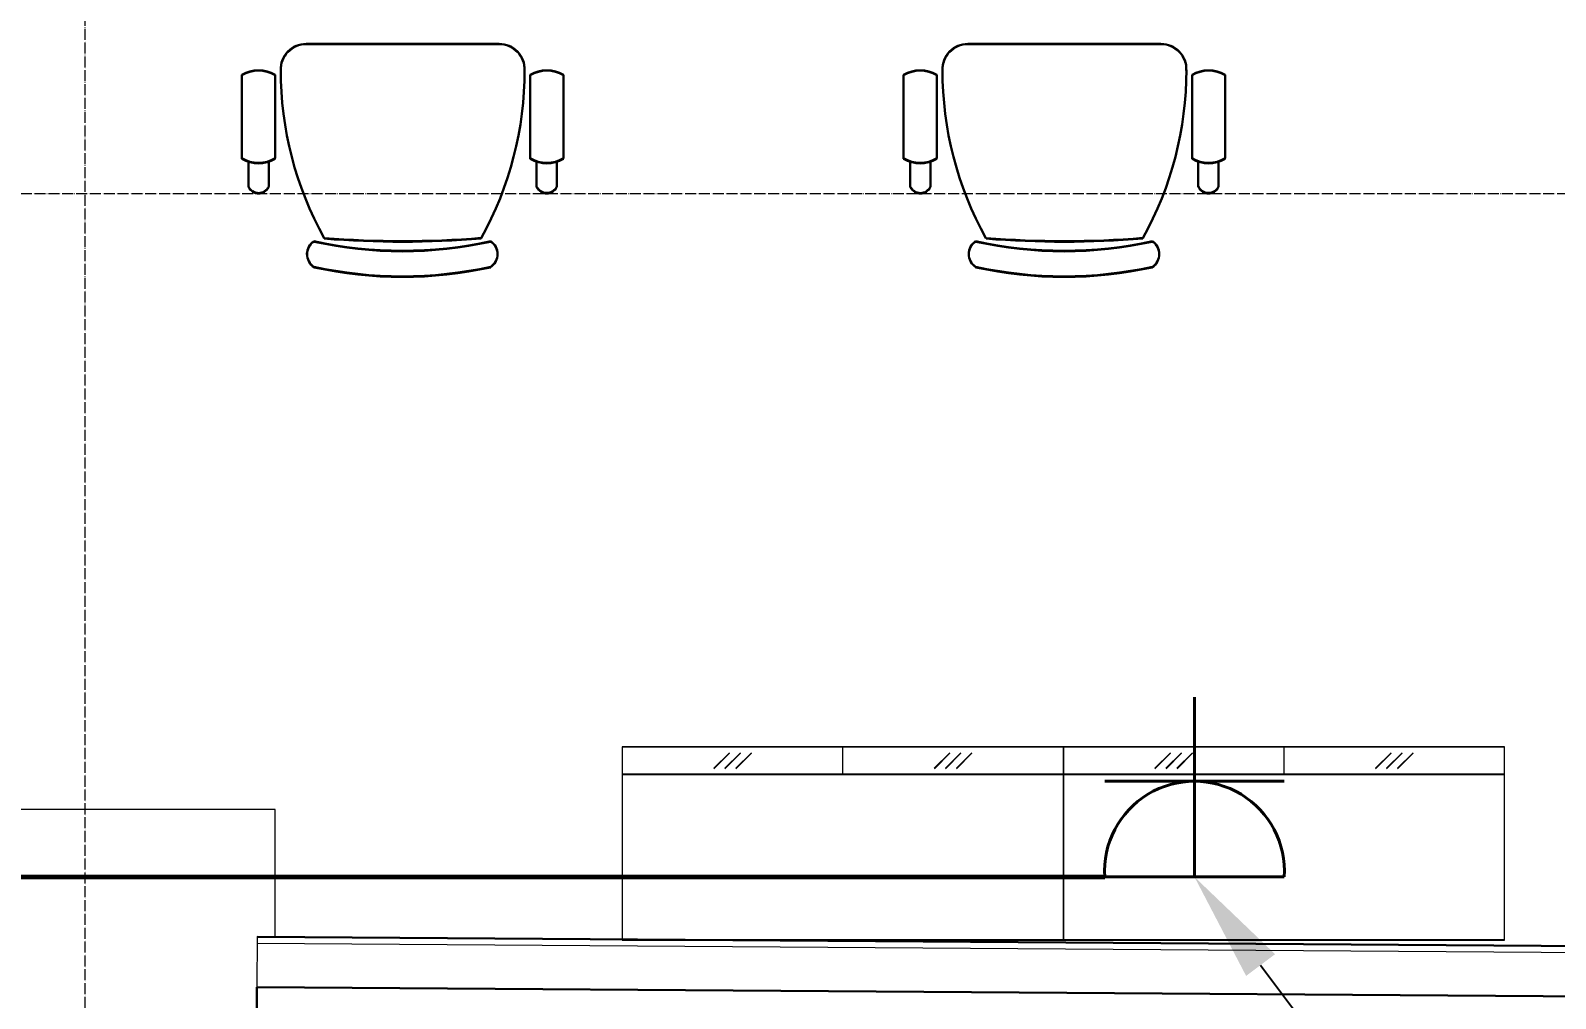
# Model space of a CAD drawing. Header units: millimetres. Extents: x -32 to 417638015, y -35 to 175284279.
# Drawn here: x 416310506 to 416313271, y 175232034 to 175233791 of the extents above; entities that cross this region are included whole.
import ezdxf
from ezdxf import colors
from ezdxf.entities.mleader import LeaderData, LeaderLine
from ezdxf.math import Vec2, Vec3

# ---------------------------------------------------------------- set-up
doc = ezdxf.new("R2010")
doc.units = ezdxf.units.MM
doc.linetypes.add('ADSK_Линия сетки', pattern=[25, 20, -2.5, 0, -2.5])
for name, color, linetype, lineweight in [('_ЭМ_гофра', 5, 'Continuous', 60), ('_ЭМ_ТХобщее_слой', 7, 'Continuous', 30), ('Оси', 253, 'Continuous', 9), ('Перекрытие', 7, 'Continuous', 18), ('Стены несущие', 7, 'Continuous', 30), ('Стены отделка', 7, 'Continuous', 30), ('Стены штриховка', 7, 'Continuous', 9), ('ТХ', 5, 'Continuous', 0), ('ШТРИХОВКА', 252, 'Continuous', 15), ('ЭМ', 5, 'Continuous', 40)]:
    doc.layers.add(name, color=color, linetype=linetype, lineweight=lineweight)
doc.layers.add('_ЭМ_Надписи', color=7, linetype='Continuous')
doc.layers.add('ЭОМ_Лотки рабочие', color=5, linetype='Continuous')
doc.styles.add('ЭОМ', font='isocpeur.ttf', dxfattribs={"width": 0.85, "height": 250})

# ---------------------------------------------------------------- blocks, each defined once
blk = doc.blocks.new('ТХ 1 этаж.')
at = {"color": 252, "linetype": 'Continuous', "true_color": 0x939598}
for p, q in [((54014.2, 700), (53664, 700)), ((55214.2, 700), (54864, 700)), ((53547.5, 492.6), (53547.5, 643.8)), ((53607.7, 492.6), (53607.7, 643.8)), ((54070.5, 492.6), (54070.5, 643.8)), ((54130.7, 492.6), (54130.7, 643.8)), ((54747.5, 492.6), (54747.5, 643.8)), ((54807.7, 492.6), (54807.7, 643.8)), ((55270.5, 492.6), (55270.5, 643.8)), ((55330.7, 492.6), (55330.7, 643.8)), ((53559.5, 441.2), (53559.5, 486.8)), ((53596.3, 441.2), (53596.2, 487)), ((54081.9, 441.2), (54081.9, 487)), ((54118.7, 441.2), (54118.7, 486.8)), ((54759.5, 441.2), (54759.5, 486.8)), ((54796.3, 441.2), (54796.2, 487)), ((55281.9, 441.2), (55281.9, 487)), ((55318.7, 441.2), (55318.7, 486.8))]:
    blk.add_line(p, q, dxfattribs=at)
for centre, radius, start, end in [((53663.4, 654.6), 45.4, 89.2519, 182.1866), ((54014.8, 654.6), 45.4, 357.8135, 90.7479), ((54863.4, 654.6), 45.4, 89.2519, 182.1866), ((55214.8, 654.6), 45.4, 357.8135, 90.7479), ((53577.6, 593.7), 58.4, 58.951, 121.0488), ((54242.5, 651.5), 624.5, 179.878, 209.1059), ((53435.7, 651.6), 624.5, 330.9068, 0.1215), ((54100.6, 593.7), 58.4, 58.951, 121.0488), ((54777.6, 593.7), 58.4, 58.951, 121.0488), ((55442.5, 651.5), 624.5, 179.878, 209.1059), ((54635.7, 651.6), 624.5, 330.9068, 0.1215), ((55300.6, 593.7), 58.4, 58.951, 121.0488), ((53577.6, 542.6), 58.4, 238.951, 301.0488), ((54100.6, 542.6), 58.4, 238.951, 301.0488), ((54777.6, 542.6), 58.4, 238.951, 301.0488), ((55300.6, 542.6), 58.4, 238.951, 301.0488), ((53577.9, 449.7), 20.2, 204.8955, 335.3354), ((54100.3, 449.8), 20.2, 204.8955, 335.3354), ((54777.9, 449.7), 20.2, 204.8955, 335.3354), ((55300.3, 449.8), 20.2, 204.8955, 335.3354), ((53693.7, 318.9), 28.1, 124.2901, 235.7096), ((53838.4, 1072.2), 747.5, 257.602, 282.3978), ((53838.4, 2104), 1761.9, 265.3938, 274.6546), ((53983, 318.9), 28.1, 304.2915, 55.7083), ((54893.7, 318.9), 28.1, 124.2901, 235.7096), ((55038.4, 1072.2), 747.5, 257.602, 282.3978), ((55038.4, 2104), 1761.9, 265.3938, 274.6546), ((55183, 318.9), 28.1, 304.2915, 55.7083), ((53838.4, 1025.7), 747.5, 257.602, 282.3978), ((55038.4, 1025.7), 747.5, 257.602, 282.3978)]:
    blk.add_arc(centre, radius, start, end, dxfattribs=at)
at = {"layer": 'ТХ', "color": 252, "true_color": 0x939598}
for p, q in [((54637.4, -625.2), (54637.4, -575.2)), ((55437.4, -625.2), (55437.4, -575.2)), ((54431.5, -586.1), (54403.3, -614.4)), ((54451.5, -586.1), (54423.3, -614.4)), ((54471.5, -586.1), (54443.3, -614.4)), ((54831.5, -586.1), (54803.3, -614.4)), ((54851.5, -586.1), (54823.3, -614.4)), ((54871.5, -586.1), (54843.3, -614.4)), ((55231.5, -586.1), (55203.3, -614.4)), ((55251.5, -586.1), (55223.3, -614.4)), ((55271.5, -586.1), (55243.3, -614.4)), ((55631.5, -586.1), (55603.3, -614.4)), ((55651.5, -586.1), (55623.3, -614.4)), ((55671.5, -586.1), (55643.3, -614.4)), ((55037.4, -625.2), (54237.4, -625.2)), ((55037.4, -625.2), (54637.4, -625.2)), ((55837.4, -625.2), (55037.4, -625.2)), ((55837.4, -625.2), (55437.4, -625.2))]:
    blk.add_line(p, q, dxfattribs=at)
for points in [[(54237.4, -925.2), (55037.4, -925.2), (55037.4, -575.2), (54237.4, -575.2)], [(55037.4, -925.2), (55837.4, -925.2), (55837.4, -575.2), (55037.4, -575.2)]]:
    blk.add_lwpolyline(points, close=True, dxfattribs=at)
blk = doc.blocks.new('1 этаж')
at = {"layer": 'Оси', "color": 8, "linetype": 'ADSK_Линия сетки'}
for p, q in [((46406.766, -4162.595), (46406.766, 44411.9)), ((-9557.528, 1983.902), (56672.201, 1983.902))]:
    blk.add_line(p, q, dxfattribs=at)
at = {"layer": 'Перекрытие', "color": 8}
for p, q in [((46751.304, 866.477), (45091.304, 866.477)), ((46751.304, 635.547), (46751.304, 866.477))]:
    blk.add_line(p, q, dxfattribs=at)
at = {"layer": 'Стены несущие', "color": 8}
for p, q in [((46717.866, 543.779), (46715.555, 213.787)), ((49337.564, 525.436), (46717.866, 543.779)), ((46717.866, 543.779), (49337.564, 525.436))]:
    blk.add_line(p, q, dxfattribs=at)
at = {"layer": 'Стены отделка', "color": 8, "lineweight": 9}
for p, q in [((46718.51, 635.777), (46717.866, 543.779)), ((46718.426, 623.777), (49353.592, 605.325)), ((49337.284, 617.44), (46718.51, 635.777))]:
    blk.add_line(p, q, dxfattribs=at)
at = {"layer": 'Стены штриховка', "color": 8}
blk.add_line((49337.29, 615.44), (46718.496, 633.777), dxfattribs=at)
at = {"layer": 'ЭОМ_Лотки рабочие'}
blk.add_blockref('ТХ 1 этаж.', (-6856.492, 1554.379), dxfattribs=at)
blk = doc.blocks.new('_ЭМ_ТХ2_1этаж')
at = {"color": 252, "linetype": 'Continuous', "true_color": 0x939598}
for p, q in [((165162.1, -68493.5), (164811.9, -68493.5)), ((166362.1, -68493.5), (166011.9, -68493.5)), ((164695.4, -68700.9), (164695.4, -68549.8)), ((164755.6, -68700.9), (164755.6, -68549.8)), ((165218.4, -68700.9), (165218.4, -68549.8)), ((165278.6, -68700.9), (165278.6, -68549.8)), ((165895.4, -68700.9), (165895.4, -68549.8)), ((165955.6, -68700.9), (165955.6, -68549.8)), ((166418.4, -68700.9), (166418.4, -68549.8)), ((166478.6, -68700.9), (166478.6, -68549.8)), ((164707.4, -68752.3), (164707.4, -68706.7)), ((164744.1, -68752.3), (164744.1, -68706.6)), ((165229.8, -68752.3), (165229.8, -68706.6)), ((165266.6, -68752.3), (165266.6, -68706.7)), ((165907.4, -68752.3), (165907.4, -68706.7)), ((165944.1, -68752.3), (165944.1, -68706.6)), ((166429.8, -68752.3), (166429.8, -68706.6)), ((166466.6, -68752.3), (166466.6, -68706.7))]:
    blk.add_line(p, q, dxfattribs=at)
for centre, radius, start, end in [((164811.3, -68538.9), 45.4, 89.2519, 182.1866), ((165162.7, -68538.9), 45.4, 357.8135, 90.7479), ((166011.3, -68538.9), 45.4, 89.2519, 182.1866), ((166362.7, -68538.9), 45.4, 357.8135, 90.7479), ((164725.5, -68599.8), 58.4, 58.951, 121.0488), ((165390.4, -68542), 624.5, 179.878, 209.1059), ((164583.6, -68542), 624.5, 330.9068, 0.1215), ((165248.5, -68599.8), 58.4, 58.951, 121.0488), ((165925.5, -68599.8), 58.4, 58.951, 121.0488), ((166590.4, -68542), 624.5, 179.878, 209.1059), ((165783.6, -68542), 624.5, 330.9068, 0.1215), ((166448.5, -68599.8), 58.4, 58.951, 121.0488), ((164725.5, -68650.9), 58.4, 238.951, 301.0488), ((165248.5, -68650.9), 58.4, 238.951, 301.0488), ((165925.5, -68650.9), 58.4, 238.951, 301.0488), ((166448.5, -68650.9), 58.4, 238.951, 301.0488), ((164725.8, -68743.8), 20.2, 204.8955, 335.3354), ((165248.2, -68743.7), 20.2, 204.8955, 335.3354), ((165925.8, -68743.8), 20.2, 204.8955, 335.3354), ((166448.2, -68743.7), 20.2, 204.8955, 335.3354), ((164841.6, -68874.6), 28.1, 124.2901, 235.7096), ((164986.3, -68121.3), 747.5, 257.602, 282.3978), ((164986.3, -67089.5), 1761.9, 265.3938, 274.6546), ((165130.9, -68874.6), 28.1, 304.2915, 55.7083), ((166041.6, -68874.6), 28.1, 124.2901, 235.7096), ((166186.3, -68121.3), 747.5, 257.602, 282.3978), ((166186.3, -67089.5), 1761.9, 265.3938, 274.6546), ((166330.9, -68874.6), 28.1, 304.2915, 55.7083), ((164986.3, -68167.8), 747.5, 257.602, 282.3978), ((166186.3, -68167.8), 747.5, 257.602, 282.3978)]:
    blk.add_arc(centre, radius, start, end, dxfattribs=at)
at = {"layer": 'ТХ', "color": 252, "true_color": 0x939598}
for p, q in [((165785.3, -69818.8), (165785.3, -69768.8)), ((166585.3, -69818.8), (166585.3, -69768.8)), ((165579.4, -69779.6), (165551.1, -69807.9)), ((165599.4, -69779.6), (165571.1, -69807.9)), ((165619.4, -69779.6), (165591.1, -69807.9)), ((165979.4, -69779.6), (165951.1, -69807.9)), ((165999.4, -69779.6), (165971.1, -69807.9)), ((166019.4, -69779.6), (165991.1, -69807.9)), ((166379.4, -69779.6), (166351.1, -69807.9)), ((166399.4, -69779.6), (166371.1, -69807.9)), ((166419.4, -69779.6), (166391.1, -69807.9)), ((166779.4, -69779.6), (166751.1, -69807.9)), ((166799.4, -69779.6), (166771.1, -69807.9)), ((166819.4, -69779.6), (166791.1, -69807.9)), ((166185.3, -69818.8), (165385.3, -69818.8)), ((166185.3, -69818.8), (165785.3, -69818.8)), ((166985.3, -69818.8), (166185.3, -69818.8)), ((166985.3, -69818.8), (166585.3, -69818.8))]:
    blk.add_line(p, q, dxfattribs=at)
for points in [[(165385.3, -70118.8), (166185.3, -70118.8), (166185.3, -69768.8), (165385.3, -69768.8)], [(166185.3, -70118.8), (166985.3, -70118.8), (166985.3, -69768.8), (166185.3, -69768.8)]]:
    blk.add_lwpolyline(points, close=True, dxfattribs=at)
blk = doc.blocks.new('1м розетка IP20')
at = {"layer": 'ЭМ', "color": 5}
for p, q in [((-10.5, 162.7), (-10.5, -162.7)), ((163.1, 162.7), (163.1, -162.7)), ((-10.5, 0), (315.5, 0))]:
    blk.add_line(p, q, dxfattribs=at)
blk.add_arc((0, 0), 163.1, 266.3196, 93.6804, dxfattribs=at)

msp = doc.modelspace()

# ---------------------------------------------------------------- linework, layer by layer
at = {"layer": '_ЭМ_гофра', "linetype": 'ByBlock'}
msp.add_lwpolyline([(416307378.4, 175232670.9), (416307378.4, 175232254.6), (416312453.7, 175232254.6)], dxfattribs=at)

# ---------------------------------------------------------------- block references
at = {"layer": '_ЭМ_ТХобщее_слой', "lineweight": 50}
msp.add_blockref('_ЭМ_ТХ2_1этаж', (416146193.7, 175302259.6), dxfattribs=at)
at = {"layer": 'ШТРИХОВКА'}
msp.add_blockref('1 этаж', (416264198.1, 175231510.7), dxfattribs=at)
at = {"layer": 'ЭМ', "rotation": 89.99999999999999}
msp.add_blockref('1м розетка IP20', (416312616.5, 175232265), dxfattribs=at)

# ---------------------------------------------------------------- leaders
at = {"layer": '_ЭМ_Надписи', "color": 7, "ltscale": 5}
ml = msp.add_multileader_mtext('Standard', dxfattribs=at)
ml.set_content('{\\fGOST Common|b0|i0|c204|p34;\\W0.9;\\C256;1ЩРС-2\\fISOCPEUR|b0|i0|c204|p34;\\W0.85; Гр.10\\P\\pxql;резерв\\P\\fGOST Common|b0|i0|c0|p34;\\W0.9;h=\\fGOST Common|b0|i0|c204|p34;0\\fGOST Common|b0|i0|c0|p34;.\\fGOST Common|b0|i0|c204|p34;3м}', color=1, style='ЭОМ')
ml.set_leader_properties()
ml.build(insert=Vec2(0, 0))
ml.multileader.update_dxf_attribs({"text_left_attachment_type": 6, "text_right_attachment_type": 6, "dogleg_length": 0, "arrow_head_size": 200})
ctx = ml.context
ctx.base_point, ctx.char_height, ctx.arrow_head_size, ctx.landing_gap_size, ctx.plane_origin = Vec3(416309305.8, 175230747.4), 250, 200, 0, Vec3(416283949.6, 175246026)
ctx.left_attachment, ctx.right_attachment = 6, 6
notes = []
notes.append((ctx, [(0, (1, 1, 0), (416309305.8, 175230747.4), (1, 0), 0, [(0, [(416308175.5, 175232254.6)], 0, [])])]))
ctx.mtext.insert, ctx.mtext.width, ctx.mtext.defined_height, ctx.mtext.flow_direction = Vec3(416309305.8, 175231047.4), 2073.809, 545.6, 5
ml = msp.add_multileader_mtext('Standard', dxfattribs=at)
ml.set_content('{\\fGOST Common|b0|i0|c204|p34;\\W0.9;\\C256;1ЩРС-2\\fISOCPEUR|b0|i0|c204|p34;\\W0.85; Гр.10\\P\\pxql;резерв\\P\\fGOST Common|b0|i0|c0|p34;\\W0.9;h=\\fGOST Common|b0|i0|c204|p34;0\\fGOST Common|b0|i0|c0|p34;.\\fGOST Common|b0|i0|c204|p34;3м}', color=1, style='ЭОМ')
ml.set_leader_properties()
ml.build(insert=Vec2(0, 0))
ml.multileader.update_dxf_attribs({"text_left_attachment_type": 6, "text_right_attachment_type": 6, "dogleg_length": 0, "arrow_head_size": 200})
ctx = ml.context
ctx.base_point, ctx.char_height, ctx.arrow_head_size, ctx.landing_gap_size, ctx.plane_origin = Vec3(416313746.8, 175230747.4), 250, 200, 0, Vec3(416288390.5, 175246026)
ctx.left_attachment, ctx.right_attachment = 6, 6
notes.append((ctx, [(0, (1, 1, 0), (416313746.8, 175230747.4), (1, 0), 0, [(0, [(416312616.5, 175232254.6)], 0, [])])]))
ctx.mtext.insert, ctx.mtext.width, ctx.mtext.defined_height, ctx.mtext.flow_direction = Vec3(416313746.8, 175231047.4), 2073.809, 545.6, 5
for ctx, leaders in notes:
    for number, flags, end, landing, length, lines in leaders:
        leader = LeaderData()
        leader.index, (leader.has_last_leader_line, leader.has_dogleg_vector, leader.attachment_direction) = number, flags
        leader.last_leader_point, leader.dogleg_vector, leader.dogleg_length = Vec3(end), Vec3(landing), length
        for number, points, colour, breaks in lines:
            line = LeaderLine()
            line.index, line.vertices, line.color, line.breaks = number, Vec3.list(points), colors.encode_raw_color(colour), breaks
            leader.lines.append(line)
        ctx.leaders.append(leader)

doc.saveas('drawing.dxf')
